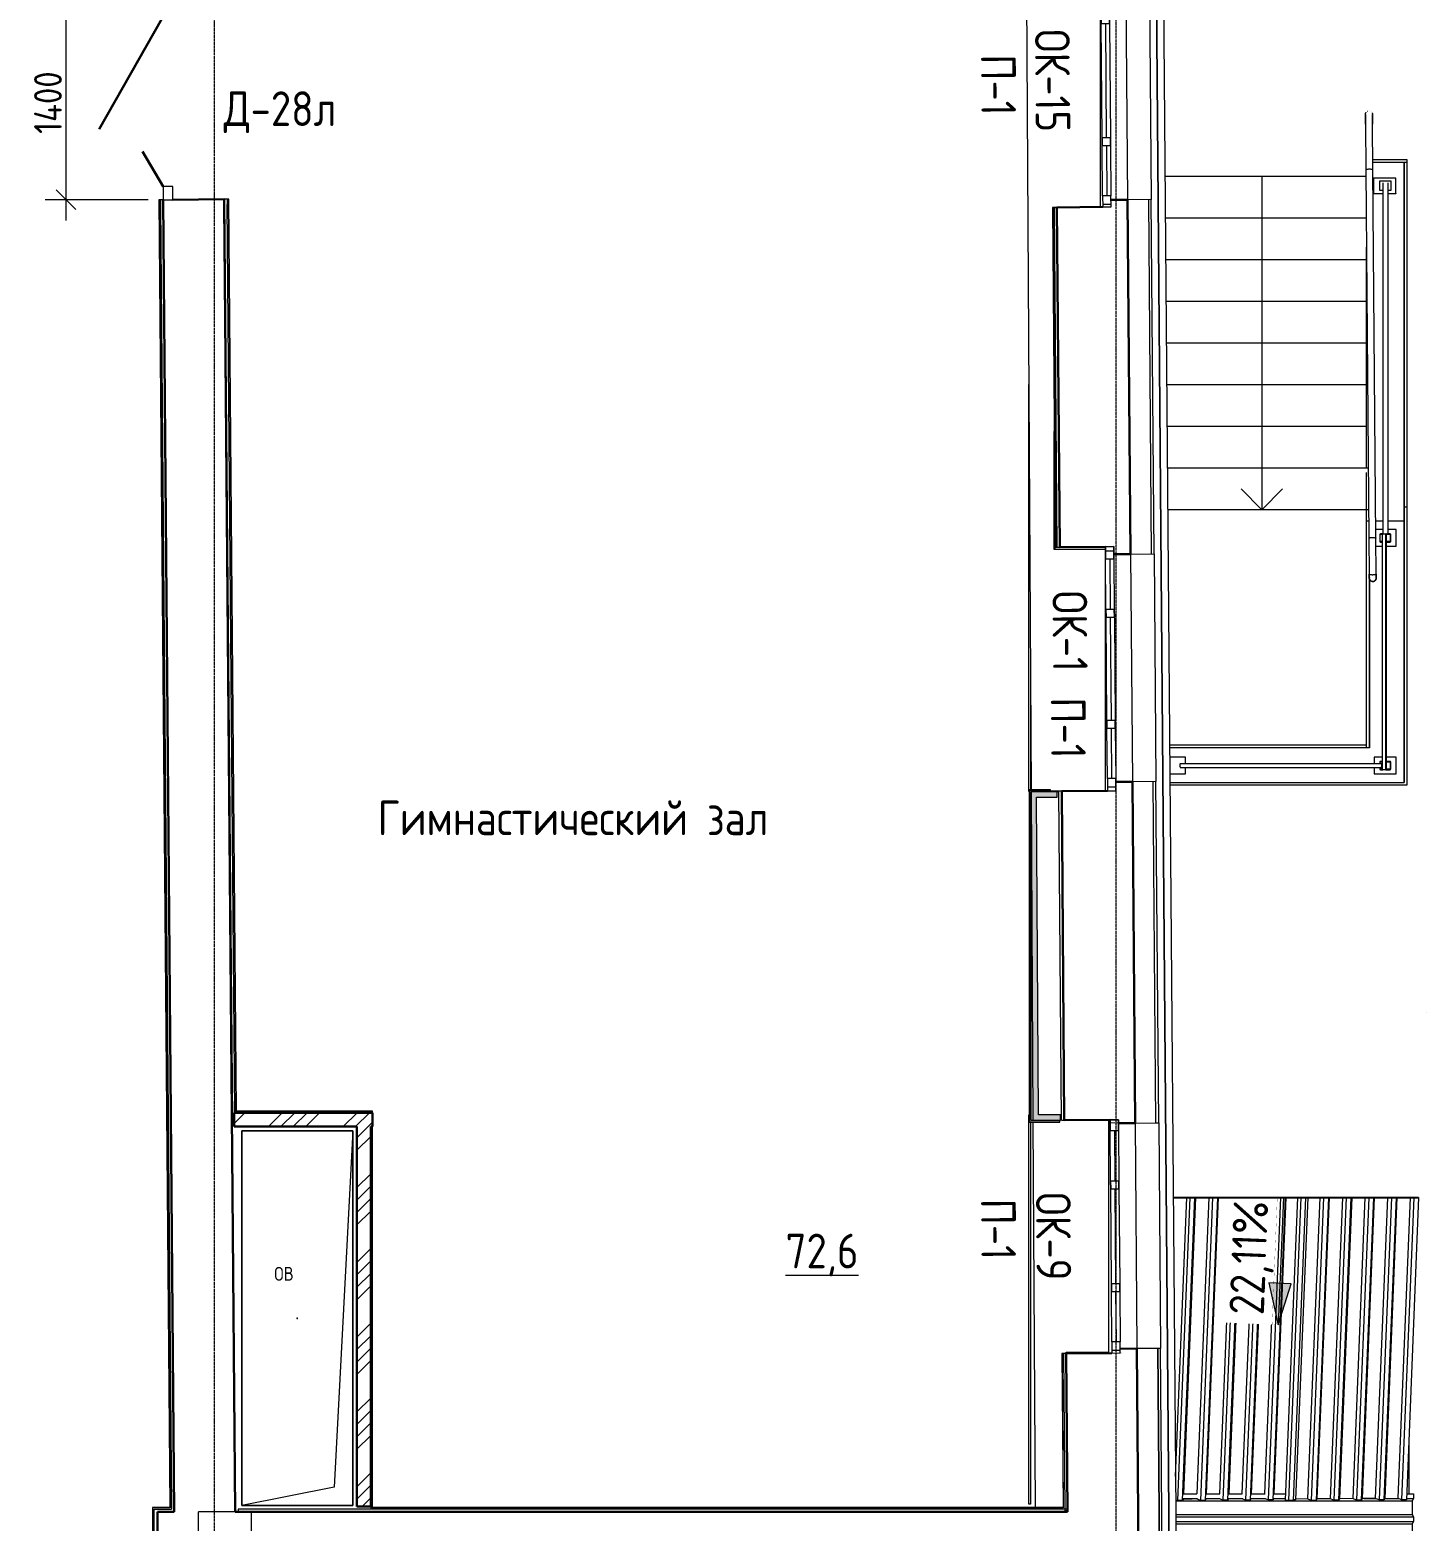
# Model space of a CAD drawing. Header units: millimetres. Extents: x -25149 to 64359, y -29707 to 46678.
# Drawn here: x 47518 to 57585, y 20531 to 31279 of the extents above; entities that cross this region are included whole.
import ezdxf

# ---------------------------------------------------------------- set-up
doc = ezdxf.new("R2010")
doc.units = ezdxf.units.MM
doc.linetypes.add('ADSK_Линия сетки', pattern=[25, 20, -2.5, 0, -2.5])
for name, color, linetype, lineweight in [('_ Окна', 7, 'Continuous', 9), ('Аннотация', 7, 'Continuous', 9), ('Двери', 7, 'Continuous', 9), ('Лестницы', 7, 'Continuous', 9), ('Марки дверей', 7, 'Continuous', 20), ('Марки окон', 7, 'Continuous', 20), ('Марки помещений', 7, 'Continuous', 20), ('Обобщенные модели', 7, 'Continuous', 18), ('Ограждение', 7, 'Continuous', 9), ('Окна', 7, 'Continuous', 9), ('Оси', 7, 'Continuous', 9), ('Перекрытие', 7, 'Continuous', 18), ('Размеры', 7, 'Continuous', 5), ('Стены внутренние', 7, 'Continuous', 18), ('Стены наружные', 7, 'Continuous', 18), ('Стены несущие', 7, 'Continuous', 30), ('Стены отделка', 7, 'Continuous', 30), ('Стены штриховка', 7, 'Continuous', 9), ('Стрелки вверх', 7, 'Continuous', 18)]:
    doc.layers.add(name, color=color, linetype=linetype, lineweight=lineweight)
doc.layers.add('PDF _Линии', color=7, linetype='Continuous')
doc.styles.add('GOST Common_1', font='GOST_Common.ttf', dxfattribs={"width": 0.9, "height": 250})
doc.styles.add('GOST Common_2', font='GOST_Common.ttf', dxfattribs={"width": 0.9, "height": 250})
doc.styles.add('GOST Common_5', font='GOST_Common.ttf', dxfattribs={"width": 0.9, "height": 100})
doc.styles.add('GOST Common_6', font='GOST_Common.ttf', dxfattribs={"width": 0.9, "height": 200})
doc.dimstyles.new('ADSK_Основной_2_мм', dxfattribs={"dimscale": 304.8, "dimtxt": 201.142999, "dimasz": 0.463911, "dimexe": 0.492126, "dimexo": 0.492126, "dimgap": 0.098425, "dimtad": 1, "dimrnd": 0.01, "dimdsep": 46, "dimtxsty": 'GOST Common_6', "dimblk1": 'OBLIQUE', "dimblk2": 'OBLIQUE', "dimsah": 1, "dimcen": 0.09, "dimdle": 0.492126, "dimazin": 2, "dimtfac": 1, "dimtdec": 4, "dimtix": 1, "dimtmove": 0, "dimatfit": 3, "dimfxl": 1, "dimtvp": 1, "dimtolj": 1, "dimtzin": 0, "dimlwd": 20, "dimlwe": 20, "dimarcsym": 2})

# ---------------------------------------------------------------- blocks, each defined once
blk = doc.blocks.new('Дверь-Alumark_двупольная с глухим окном_S70 - 1400х2200 алюм ост Д30л_-6280731-План 2-го этажа')
at = {"layer": 'Двери', "lineweight": 30}
for p, q in [((730, 220), (-62, 677)), ((-480, 220), (-225, 367))]:
    blk.add_line(p, q, dxfattribs=at)
at = {"layer": 'Двери'}
for p, q in [((-575, 220), (-575, 150)), ((-480, 220), (-575, 220)), ((-480, 150), (-480, 220)), ((730, 220), (730, 150)), ((825, 220), (730, 220)), ((825, 150), (825, 220)), ((-575, 150), (-480, 150)), ((730, 150), (825, 150))]:
    blk.add_line(p, q, dxfattribs=at)
blk = doc.blocks.new('Roof Cladding - 333x50mm-4469558-План 2-го этажа')
at = {"layer": 'Обобщенные модели'}
for p, q in [((55778, 20677), (57484, 20677)), ((55833, 20694), (55935, 20694)), ((55836, 20729), (55932, 20729)), ((55996, 20694), (56099, 20694)), ((55998, 20729), (56096, 20729)), ((56158, 20694), (56262, 20694)), ((56161, 20729), (56259, 20729)), ((56321, 20694), (56426, 20694)), ((56323, 20729), (56423, 20729)), ((56484, 20694), (56570, 20694)), ((56486, 20729), (56572, 20729)), ((57135, 20694), (57220, 20694)), ((57285, 20694), (57386, 20694)), ((57442, 20694), (57494, 20694)), ((57444, 20729), (57494, 20729)), ((57494, 20694), (57484, 20677)), ((57484, 20677), (57484, 20580)), ((57494, 20729), (57494, 20694)), ((55779, 20580), (57484, 20580)), ((55779, 20563), (57494, 20563)), ((55779, 20528), (57494, 20528)), ((57484, 20580), (57494, 20563)), ((57494, 20528), (57484, 20511)), ((57494, 20563), (57494, 20528)), ((55780, 20511), (57484, 20511)), ((57484, 20511), (57484, 20413)), ((55780, 20413), (57484, 20413)), ((55781, 20396), (57494, 20396)), ((55781, 20361), (57494, 20361)), ((55781, 20344), (57484, 20344)), ((57484, 20413), (57494, 20396)), ((57494, 20361), (57484, 20344)), ((57484, 20344), (57484, 20246)), ((57494, 20396), (57494, 20361)), ((55782, 20246), (57484, 20246)), ((57494, 20229), (55782, 20229)), ((57484, 20246), (57493, 20231)), ((57494, 20229), (57494, 20194)), ((57494, 20194), (55782, 20194)), ((57490, 20174), (55782, 20174)), ((57494, 20194), (57490, 20174))]:
    blk.add_line(p, q, dxfattribs=at)
blk = doc.blocks.new('Ограждение крыльца 1 - Ограждение крыльца 1-1744339-План 2-го этажа')
at = {"layer": 'Ограждение'}
for p, q in [((57152, 30684), (57153, 30685)), ((57162, 30692), (57163, 30692)), ((57175, 30694), (57176, 30694)), ((57187, 30689), (57188, 30689)), ((57148, 30598), (57150, 30268)), ((57200, 30269), (57198, 30599)), ((57150, 30268), (57172, 27615)), ((57222, 27615), (57200, 30269)), ((57365, 30209), (57205, 30209)), ((57205, 30209), (57205, 30099)), ((57365, 30099), (57365, 30209)), ((57205, 30099), (57275, 30099)), ((57205, 30096), (57205, 30099)), ((57275, 30096), (57205, 30096)), ((57332, 30189), (57247, 30189)), ((57247, 30189), (57247, 30124)), ((57247, 30124), (57275, 30124)), ((57275, 27647), (57275, 30177)), ((57307, 30177), (57307, 27647)), ((57307, 30124), (57332, 30124)), ((57307, 30099), (57365, 30099)), ((57365, 30096), (57307, 30096)), ((57332, 30124), (57332, 30189)), ((57365, 30099), (57365, 30096)), ((57275, 27677), (57221, 27677)), ((57250, 27641), (57250, 27592)), ((57254, 27592), (57254, 27641)), ((57267, 27647), (57255, 27647)), ((57255, 27643), (57267, 27643)), ((57267, 27647), (57267, 25947)), ((57272, 27647), (57267, 27647)), ((57272, 27647), (57293, 27647)), ((57297, 27647), (57293, 27647)), ((57293, 25947), (57293, 27647)), ((57297, 27647), (57307, 27647)), ((57297, 27647), (57297, 25947)), ((57297, 27643), (57324, 27643)), ((57369, 27677), (57307, 27677)), ((57324, 27647), (57307, 27647)), ((57326, 27641), (57326, 27592)), ((57330, 27592), (57330, 27641)), ((57369, 27557), (57369, 27677)), ((57172, 27615), (57174, 27355)), ((57172, 27615), (57174, 27355)), ((57224, 27355), (57222, 27615)), ((57224, 27355), (57222, 27615)), ((57222, 27557), (57267, 27557)), ((57267, 27591), (57255, 27591)), ((57255, 27587), (57267, 27587)), ((57324, 27591), (57297, 27591)), ((57297, 27587), (57324, 27587)), ((57297, 27557), (57369, 27557)), ((57174, 27328), (57174, 27328)), ((57224, 27328), (57224, 27328)), ((55849, 26037), (55735, 26037)), ((55849, 25992), (55849, 26037)), ((57267, 26037), (57210, 26037)), ((57210, 26037), (57210, 25992)), ((57369, 26037), (57297, 26037)), ((57369, 25917), (57369, 26037)), ((55736, 25917), (55849, 25917)), ((55810, 25992), (55810, 25988)), ((55810, 25992), (55810, 25988)), ((55810, 25992), (57263, 25992)), ((55810, 25967), (55810, 25988)), ((55810, 25967), (55810, 25988)), ((57263, 25988), (55810, 25988)), ((55810, 25967), (55810, 25962)), ((55810, 25967), (55810, 25962)), ((55810, 25962), (57263, 25962)), ((55849, 25917), (55849, 25962)), ((57210, 25962), (57210, 25917)), ((57210, 25917), (57369, 25917)), ((57250, 26001), (57250, 25992)), ((57250, 25962), (57250, 25952)), ((57254, 25992), (57254, 26001)), ((57254, 25952), (57254, 25962)), ((57267, 26007), (57255, 26007)), ((57255, 26003), (57267, 26003)), ((57267, 25951), (57255, 25951)), ((57255, 25947), (57267, 25947)), ((57263, 25988), (57263, 25992)), ((57263, 25988), (57263, 25967)), ((57263, 25962), (57263, 25967)), ((57267, 25947), (57272, 25947)), ((57293, 25947), (57272, 25947)), ((57293, 25947), (57297, 25947)), ((57324, 26007), (57297, 26007)), ((57297, 26003), (57324, 26003)), ((57324, 25951), (57297, 25951)), ((57297, 25947), (57324, 25947)), ((57326, 26001), (57326, 25952)), ((57330, 25952), (57330, 26001))]:
    blk.add_line(p, q, dxfattribs=at)
at = {"layer": 'Ограждение', "flags": 128}
for points in [[(57147, 30669), (57147, 30670), (57147, 30671), (57147, 30672), (57148, 30673), (57148, 30674), (57148, 30675), (57148, 30676), (57148, 30677), (57149, 30678), (57149, 30679), (57150, 30680)], [(57147, 30640), (57147, 30642), (57147, 30644), (57147, 30646), (57147, 30648), (57147, 30650), (57147, 30652), (57147, 30653), (57147, 30655), (57147, 30656), (57147, 30658), (57147, 30659), (57147, 30661), (57147, 30662), (57147, 30663), (57147, 30664), (57147, 30665), (57147, 30666), (57147, 30667), (57147, 30667), (57147, 30668), (57147, 30668), (57147, 30669), (57147, 30669), (57147, 30669), (57147, 30669)], [(57147, 30669), (57147, 30669), (57147, 30669), (57147, 30668), (57147, 30668), (57147, 30668), (57147, 30667), (57147, 30666), (57147, 30665), (57147, 30664), (57147, 30663), (57147, 30662), (57147, 30661), (57147, 30660), (57147, 30658), (57147, 30657), (57147, 30655), (57147, 30653), (57147, 30651), (57147, 30650), (57147, 30648), (57147, 30645), (57147, 30643), (57147, 30641), (57147, 30639), (57147, 30636), (57148, 30634), (57148, 30632), (57148, 30629), (57148, 30626), (57148, 30624), (57148, 30621), (57148, 30619), (57148, 30616), (57148, 30613), (57148, 30610), (57148, 30607), (57148, 30605), (57148, 30602), (57148, 30599), (57148, 30598)], [(57148, 30598), (57148, 30601), (57148, 30603), (57148, 30606), (57148, 30609), (57148, 30611), (57148, 30614), (57148, 30616), (57148, 30619), (57148, 30621), (57148, 30624), (57148, 30626), (57148, 30628), (57148, 30631), (57148, 30633), (57148, 30635), (57147, 30638), (57147, 30640)], [(57195, 30680), (57195, 30679), (57195, 30678), (57196, 30677), (57196, 30677), (57196, 30676), (57197, 30675), (57197, 30674), (57197, 30673), (57197, 30672), (57197, 30671), (57197, 30670), (57197, 30669)], [(57197, 30669), (57197, 30669), (57197, 30669), (57197, 30669), (57197, 30669), (57197, 30668), (57197, 30668), (57197, 30667), (57197, 30666), (57197, 30665), (57197, 30664), (57197, 30663), (57197, 30662), (57197, 30661), (57197, 30660), (57197, 30658), (57197, 30657), (57197, 30655), (57197, 30654), (57197, 30652), (57197, 30650), (57197, 30648), (57197, 30646), (57197, 30644), (57197, 30642), (57197, 30640), (57198, 30638), (57198, 30636), (57198, 30633), (57198, 30631), (57198, 30629), (57198, 30626), (57198, 30624), (57198, 30621), (57198, 30619), (57198, 30616), (57198, 30614), (57198, 30611), (57198, 30609), (57198, 30606), (57198, 30604), (57198, 30601), (57198, 30599)], [(57198, 30599), (57198, 30601), (57198, 30604), (57198, 30607), (57198, 30610), (57198, 30613), (57198, 30615), (57198, 30618), (57198, 30621), (57198, 30624), (57198, 30626), (57198, 30629), (57198, 30631), (57198, 30634), (57198, 30636), (57198, 30639), (57197, 30641), (57197, 30643), (57197, 30645), (57197, 30647), (57197, 30649), (57197, 30651), (57197, 30653), (57197, 30655), (57197, 30657), (57197, 30658), (57197, 30660), (57197, 30661), (57197, 30662), (57197, 30663), (57197, 30665), (57197, 30666), (57197, 30666), (57197, 30667), (57197, 30668), (57197, 30668), (57197, 30669), (57197, 30669), (57197, 30669), (57197, 30669), (57197, 30669)], [(57174, 27328), (57174, 27328), (57174, 27328), (57174, 27328), (57174, 27328), (57174, 27328), (57174, 27329), (57174, 27329), (57174, 27329), (57174, 27330), (57174, 27330), (57174, 27331), (57174, 27332), (57174, 27332), (57174, 27333), (57174, 27334), (57174, 27335), (57174, 27335), (57174, 27336), (57174, 27337), (57174, 27338), (57174, 27339), (57174, 27340), (57174, 27341), (57174, 27342), (57174, 27344), (57174, 27345), (57174, 27346), (57174, 27347), (57174, 27348), (57174, 27350), (57174, 27351), (57174, 27352), (57174, 27354), (57174, 27355)], [(57174, 27355), (57174, 27353), (57174, 27352), (57174, 27351), (57174, 27349), (57174, 27348), (57174, 27347), (57174, 27346), (57174, 27344), (57174, 27343), (57174, 27342), (57174, 27341), (57174, 27340), (57174, 27339), (57174, 27338), (57174, 27337), (57174, 27336), (57174, 27335), (57174, 27334), (57174, 27334), (57174, 27333), (57174, 27332), (57174, 27331), (57174, 27331), (57174, 27330), (57174, 27330), (57174, 27329), (57174, 27329), (57174, 27329), (57174, 27328), (57174, 27328), (57174, 27328), (57174, 27328), (57174, 27328), (57174, 27328)], [(57189, 27305), (57188, 27306), (57187, 27306), (57186, 27307), (57185, 27307), (57185, 27308), (57184, 27308), (57183, 27309), (57182, 27310), (57181, 27310), (57181, 27311), (57180, 27312), (57180, 27313), (57179, 27313), (57178, 27314), (57178, 27315), (57177, 27316), (57177, 27317), (57176, 27318), (57176, 27319), (57176, 27320), (57175, 27321), (57175, 27322), (57175, 27323), (57175, 27323), (57175, 27324), (57174, 27325), (57174, 27326), (57174, 27327), (57174, 27328)], [(57199, 27303), (57198, 27303), (57197, 27303), (57196, 27303), (57195, 27303), (57195, 27303), (57194, 27304), (57193, 27304), (57192, 27304), (57191, 27304), (57190, 27305), (57189, 27305), (57188, 27306), (57187, 27306), (57186, 27307), (57185, 27307), (57185, 27308), (57184, 27308), (57183, 27309), (57182, 27310), (57181, 27310), (57181, 27311), (57180, 27312), (57180, 27313), (57179, 27313), (57178, 27314), (57178, 27315), (57177, 27316), (57177, 27317), (57176, 27318), (57176, 27319), (57176, 27320), (57175, 27321), (57175, 27322), (57175, 27323), (57175, 27323), (57175, 27324), (57174, 27325), (57174, 27326), (57174, 27327), (57174, 27328)], [(57174, 27328), (57174, 27328), (57174, 27328)], [(57199, 27303), (57198, 27303), (57197, 27303), (57196, 27303), (57195, 27303), (57195, 27303), (57194, 27304), (57193, 27304), (57192, 27304)], [(57224, 27328), (57224, 27327), (57224, 27326), (57224, 27325), (57224, 27324), (57224, 27323), (57224, 27322), (57223, 27321), (57223, 27320), (57223, 27319), (57222, 27318), (57222, 27317), (57222, 27317), (57221, 27316), (57221, 27315), (57220, 27314), (57219, 27313), (57219, 27312), (57218, 27312), (57218, 27311), (57217, 27310), (57216, 27309), (57215, 27309), (57215, 27308), (57214, 27308), (57213, 27307), (57212, 27306), (57211, 27306), (57210, 27306), (57209, 27305), (57209, 27305), (57208, 27304), (57207, 27304), (57206, 27304), (57205, 27304), (57204, 27303), (57203, 27303), (57202, 27303), (57201, 27303), (57200, 27303), (57199, 27303)], [(57208, 27304), (57207, 27304), (57206, 27304), (57205, 27304), (57204, 27303), (57203, 27303), (57202, 27303), (57201, 27303), (57200, 27303), (57199, 27303)], [(57215, 27308), (57214, 27308), (57213, 27307), (57212, 27306), (57211, 27306), (57210, 27306), (57209, 27305)], [(57218, 27311), (57217, 27310), (57216, 27309), (57215, 27309)], [(57221, 27316), (57221, 27315), (57220, 27314), (57219, 27313), (57219, 27312), (57218, 27312)], [(57224, 27328), (57224, 27327), (57224, 27326), (57224, 27325), (57224, 27324), (57224, 27323), (57224, 27322), (57223, 27321), (57223, 27320), (57223, 27319), (57222, 27318), (57222, 27317), (57222, 27317)], [(57224, 27355), (57224, 27354), (57224, 27352), (57224, 27351), (57224, 27350), (57224, 27349), (57224, 27347), (57224, 27346), (57224, 27345), (57224, 27344), (57224, 27343), (57224, 27341), (57224, 27340), (57224, 27339), (57224, 27338), (57224, 27337), (57224, 27336), (57224, 27336), (57224, 27335), (57224, 27334), (57224, 27333), (57224, 27333), (57224, 27332), (57224, 27331), (57224, 27331), (57224, 27330), (57224, 27330), (57224, 27329), (57224, 27329), (57224, 27329), (57224, 27329), (57224, 27328), (57224, 27328), (57224, 27328), (57224, 27328)], [(57224, 27328), (57224, 27328), (57224, 27328), (57224, 27328), (57224, 27329), (57224, 27329), (57224, 27329), (57224, 27329), (57224, 27330), (57224, 27330), (57224, 27331), (57224, 27331), (57224, 27332), (57224, 27333), (57224, 27333), (57224, 27334), (57224, 27335), (57224, 27336), (57224, 27337), (57224, 27338), (57224, 27339), (57224, 27340), (57224, 27341), (57224, 27342), (57224, 27343), (57224, 27344), (57224, 27345), (57224, 27346), (57224, 27348), (57224, 27349), (57224, 27350), (57224, 27351), (57224, 27353), (57224, 27354), (57224, 27355)], [(57224, 27328), (57224, 27328), (57224, 27328)]]:
    blk.add_lwpolyline(points, dxfattribs=at)
at = {"layer": 'Ограждение'}
for centre, radius, start, end in [((57255, 27641), 5.66, 90, 180), ((57255, 27641), 1.66, 90, 180), ((57255, 27641), 1.66, 105, 165), ((57324, 27641), 5.66, 0, 90), ((57324, 27641), 1.66, 0, 90), ((57324, 27641), 1.66, 15, 75), ((57255, 27592), 5.66, 180, 270), ((57255, 27592), 1.66, 180, 270), ((57255, 27592), 1.66, 195, 255), ((57324, 27592), 5.66, 270, 0), ((57324, 27592), 1.66, 270, 0), ((57324, 27592), 1.66, 285, 345), ((57255, 26001), 5.66, 90, 180), ((57255, 25952), 5.66, 180, 270), ((57255, 26001), 1.66, 90, 180), ((57255, 26001), 1.66, 105, 165), ((57255, 25952), 1.66, 180, 270), ((57255, 25952), 1.66, 195, 255), ((57324, 26001), 5.66, 0, 90), ((57324, 26001), 1.66, 0, 90), ((57324, 26001), 1.66, 15, 75), ((57324, 25952), 5.66, 270, 0), ((57324, 25952), 1.66, 270, 0), ((57324, 25952), 1.66, 285, 345)]:
    blk.add_arc(centre, radius, start, end, dxfattribs=at)
for start_param, end_param in [(3.070269, 4.312424), (2.898277, 2.958535), (4.35849, 4.712389), (4.712389, 5.066328), (5.139429, 5.343798), (5.399578, 6.354534), (0.167051, 0.24277)]:
    blk.add_ellipse((57199, 27328), major_axis=(25, 0.2), ratio=0.998881, start_param=start_param, end_param=end_param, dxfattribs=at)
for points, knots in [([(57175, 30274), (57171, 30274), (57165, 30273), (57158, 30272), (57154, 30271), (57151, 30270), (57150, 30269), (57150, 30268)], [-1, -1, -1, -1, -0.8333333, -0.75, -0.6666667, -0.5833333, -0.5, -0.5, -0.5, -0.5]), ([(57200, 30269), (57200, 30269), (57200, 30270), (57197, 30272), (57189, 30273), (57180, 30274), (57175, 30274)], [-0.5, -0.5, -0.5, -0.5, -0.4166667, -0.3333333, -0.1666667, 0, 0, 0, 0]), ([(57197, 27620), (57201, 27620), (57210, 27620), (57218, 27618), (57221, 27617), (57222, 27616), (57222, 27615)], [0, 0, 0, 0, 0.1666667, 0.3333333, 0.4166667, 0.5, 0.5, 0.5, 0.5]), ([(57175, 27334), (57175, 27333), (57174, 27330), (57174, 27323), (57177, 27317), (57179, 27313), (57180, 27312)], [-0.5741032, -0.5741032, -0.5741032, -0.5741032, -0.5555556, -0.4444444, -0.3333333, -0.2866771, -0.2866771, -0.2866771, -0.2866771]), ([(57182, 27310), (57182, 27310), (57185, 27307), (57189, 27305), (57192, 27304), (57193, 27304)], [-0.2517434, -0.2517434, -0.2517434, -0.2517434, -0.2222222, -0.1111111, -0.0839894, -0.0839894, -0.0839894, -0.0839894]), ([(57219, 27313), (57220, 27314), (57222, 27317), (57224, 27324), (57224, 27330), (57224, 27333), (57224, 27334)], [-0.7135267, -0.7135267, -0.7135267, -0.7135267, -0.6666667, -0.5555556, -0.4444444, -0.4258945, -0.4258945, -0.4258945, -0.4258945])]:
    blk.add_open_spline(points, degree=3, knots=knots, dxfattribs=at)
for points in [[(57172, 27615), (57172, 27615), (57173, 27616), (57175, 27617), (57179, 27619), (57184, 27619), (57190, 27620), (57195, 27620), (57197, 27620)], [(57174, 27354), (57174, 27355), (57174, 27355), (57174, 27355)], [(57174, 27355), (57174, 27355), (57174, 27354), (57177, 27353), (57183, 27353), (57190, 27353), (57196, 27352), (57199, 27352)], [(57195, 27303), (57196, 27303), (57198, 27303), (57199, 27303)], [(57199, 27352), (57202, 27353), (57208, 27353), (57216, 27353), (57221, 27354), (57224, 27355), (57224, 27355), (57224, 27356)], [(57199, 27303), (57201, 27303), (57203, 27303), (57204, 27303)], [(57206, 27304), (57207, 27304), (57207, 27304), (57208, 27305)], [(57216, 27309), (57216, 27310), (57217, 27310), (57217, 27311)], [(57224, 27356), (57224, 27355), (57224, 27355), (57224, 27355)]]:
    blk.add_open_spline(points, degree=3, dxfattribs=at)
blk = doc.blocks.new('окно трехпол с фрамугой - 1740 и 1760 -2300_h___нов_ ок1-2165949-План 2-го этажа')
at = {"layer": '_ Окна', "lineweight": 18}
for p, q in [((-880, 75), (-880, 135)), ((-880, 135), (-790, 135)), ((-790, 135), (-790, 75)), ((-430, 75), (-430, 135)), ((-430, 135), (-370, 135)), ((-370, 135), (-370, 75)), ((370, 75), (370, 135)), ((370, 135), (430, 135)), ((430, 135), (430, 75)), ((790, 135), (790, 75)), ((880, 135), (790, 135)), ((880, 75), (880, 135)), ((-790, 75), (-880, 75)), ((-370, 75), (-430, 75)), ((430, 75), (370, 75)), ((790, 75), (880, 75))]:
    blk.add_line(p, q, dxfattribs=at)
at = {"layer": '_ Окна'}
for p, q in [((-850, 75), (-850, 135)), ((850, 75), (850, 135)), ((-790, 105), (-430, 105)), ((-370, 105), (370, 105)), ((430, 105), (790, 105))]:
    blk.add_line(p, q, dxfattribs=at)
at = {"layer": 'Окна'}
for p, q in [((-880, 135), (-880, 75)), ((-790, 135), (-880, 135)), ((-790, 135), (-430, 135)), ((-370, 135), (-430, 135)), ((-370, 135), (370, 135)), ((430, 135), (370, 135)), ((430, 135), (790, 135)), ((880, 135), (790, 135)), ((880, 75), (880, 135)), ((-880, 75), (-790, 75)), ((-430, 75), (-790, 75)), ((-430, 75), (-370, 75)), ((370, 75), (-370, 75)), ((370, 75), (430, 75)), ((790, 75), (430, 75)), ((790, 75), (880, 75))]:
    blk.add_line(p, q, dxfattribs=at)
blk = doc.blocks.new('окно трехпол с фрамугой - 1640-2240_h___нов_-2116676-План 2-го этажа')
at = {"layer": '_ Окна', "lineweight": 18}
for p, q in [((-840, 75), (-840, 135)), ((-840, 135), (-760, 135)), ((-760, 135), (-760, 75)), ((-400, 75), (-400, 135)), ((-400, 135), (-340, 135)), ((-340, 135), (-340, 75)), ((340, 75), (340, 135)), ((340, 135), (400, 135)), ((400, 135), (400, 75)), ((760, 135), (760, 75)), ((840, 135), (760, 135)), ((840, 75), (840, 135)), ((-760, 75), (-840, 75)), ((-340, 75), (-400, 75)), ((400, 75), (340, 75)), ((760, 75), (840, 75))]:
    blk.add_line(p, q, dxfattribs=at)
at = {"layer": '_ Окна'}
for p, q in [((-820, 75), (-820, 135)), ((820, 75), (820, 135)), ((-760, 105), (-400, 105)), ((-340, 105), (340, 105)), ((400, 105), (760, 105))]:
    blk.add_line(p, q, dxfattribs=at)
at = {"layer": 'Окна'}
for p, q in [((-840, 135), (-840, 75)), ((-760, 135), (-840, 135)), ((-760, 135), (-400, 135)), ((-340, 135), (-400, 135)), ((-340, 135), (340, 135)), ((400, 135), (340, 135)), ((400, 135), (760, 135)), ((840, 135), (760, 135)), ((840, 75), (840, 135)), ((-840, 75), (-760, 75)), ((-400, 75), (-760, 75)), ((-400, 75), (-340, 75)), ((340, 75), (-340, 75)), ((340, 75), (400, 75)), ((760, 75), (400, 75)), ((760, 75), (840, 75))]:
    blk.add_line(p, q, dxfattribs=at)
blk = doc.blocks.new('окно трехпол с фрамугой - 1800 и 1820х2300_h___нов_ ок15-2116341-План 2-го этажа')
at = {"layer": '_ Окна', "lineweight": 18}
for p, q in [((-910, 75), (-910, 135)), ((-910, 135), (-830, 135)), ((-830, 135), (-830, 75)), ((-470, 75), (-470, 135)), ((-470, 135), (-410, 135)), ((-410, 135), (-410, 75)), ((410, 75), (410, 135)), ((410, 135), (470, 135)), ((470, 135), (470, 75)), ((830, 135), (830, 75)), ((910, 135), (830, 135)), ((910, 75), (910, 135)), ((-830, 75), (-910, 75)), ((-410, 75), (-470, 75)), ((470, 75), (410, 75)), ((830, 75), (910, 75))]:
    blk.add_line(p, q, dxfattribs=at)
at = {"layer": '_ Окна'}
for p, q in [((-890, 75), (-890, 135)), ((890, 75), (890, 135)), ((-830, 105), (-470, 105)), ((-410, 105), (410, 105)), ((470, 105), (830, 105))]:
    blk.add_line(p, q, dxfattribs=at)
at = {"layer": 'Окна'}
for p, q in [((-910, 135), (-910, 75)), ((-830, 135), (-910, 135)), ((-830, 135), (-470, 135)), ((-410, 135), (-470, 135)), ((-410, 135), (410, 135)), ((470, 135), (410, 135)), ((470, 135), (830, 135)), ((910, 135), (830, 135)), ((910, 75), (910, 135)), ((-910, 75), (-830, 75)), ((-470, 75), (-830, 75)), ((-470, 75), (-410, 75)), ((410, 75), (-410, 75)), ((410, 75), (470, 75)), ((830, 75), (470, 75)), ((830, 75), (910, 75))]:
    blk.add_line(p, q, dxfattribs=at)
blk = doc.blocks.new('GM_Отверстие прямоугольное _в плите_ - Отверстие-6220774-План 2-го этажа')
at = {"layer": 'Обобщенные модели'}
for p, q in [((-400, -1350), (-400, 1350)), ((-400, 1350), (400, 1350)), ((400, 1350), (-400, 1350)), ((-400, 1350), (-400, -1350)), ((-267, 1217), (400, 1350)), ((400, 1350), (400, -1350)), ((400, -1350), (400, 1350)), ((-400, -1350), (-267, 1217)), ((400, -1350), (-400, -1350)), ((-400, -1350), (400, -1350))]:
    blk.add_line(p, q, dxfattribs=at)
for start, end in [(360, 180), (180, 360), (60, 165), (300, 360), (195, 270)]:
    blk.add_arc((0, 0), 2.5, start, end, dxfattribs=at)
blk = doc.blocks.new('_Oblique')
at = {"color": 0, "linetype": 'ByBlock', "lineweight": -2}
blk.add_line((-0.5, -0.5), (0.5, 0.5), dxfattribs=at)
blk = doc.blocks.new('*D335')
at = {"layer": 'Defpoints', "color": 0, "transparency": 16777216}
for p in [(47779, 31454), (48468, 31454), (48522, 30054)]:
    blk.add_point(p, dxfattribs=at)
at = {"layer": 'Размеры', "color": 0, "transparency": 16777216}
for p, q in [((47779, 29904), (47779, 31604)), ((48318, 31454), (47629, 31454)), ((48372, 30054), (47629, 30054))]:
    blk.add_line(p, q, dxfattribs=at)
at = {"layer": 'Размеры', "color": 0, "transparency": 16777216, "xscale": 141.4, "yscale": 141.4, "zscale": 141.4}
for p, rotation in [((47779, 31454), 90), ((47779, 30054), 270)]:
    blk.add_blockref('_Oblique', p, dxfattribs=dict(at, rotation=rotation))
at = {"layer": 'Размеры', "color": 0, "transparency": 16777216, "insert": (47649, 30754), "char_height": 200, "width": 580.93, "attachment_point": 5, "rotation": 90, "style": 'GOST Common_6'}
blk.add_mtext('\\A1;1400', dxfattribs=at)

msp = doc.modelspace()

# ---------------------------------------------------------------- hatches: boundary and pattern name
at = {"lineweight": 9}
h = msp.add_hatch(dxfattribs=at)
h.set_pattern_fill('ANSI34', color=256, scale=20)
h.paths.add_polyline_path([(49985.871, 23375.09), (49987.871, 23375.09), (49987.871, 23475.09), (48991.256, 23475.09), (48991.256, 23375.09), (49975.871, 23375.09)])
h = msp.add_hatch(dxfattribs=at)
h.set_pattern_fill('ANSI34', color=256, scale=20)
h.paths.add_polyline_path([(49975.871, 20638.15), (49975.871, 23375.09), (49875.871, 23375.09), (49875.871, 20638.15)])
at = {"layer": 'Стены внутренние'}
for points in [[(54749.758, 23419.87), (54789.759, 23419.87), (54776.091, 25789.547), (54736.09, 25789.547), (54749.74, 23423.035)], [(54925.206, 25749.547), (54925.206, 25789.547), (54776.091, 25789.547), (54776.321, 25749.547)], [(54947.693, 23419.87), (54947.693, 23459.87), (54789.528, 23459.87), (54789.759, 23419.87)]]:
    msp.add_hatch(color=256, dxfattribs=at).paths.add_polyline_path(points)

# ---------------------------------------------------------------- linework, layer by layer
at = {"layer": 'Лестницы'}
for p, q in [((57150.883, 30220.699), (55701.07, 30220.699)), ((57150.883, 30220.699), (55701.07, 30220.699)), ((57153.309, 29920.699), (55703.496, 29920.699)), ((57153.309, 29920.699), (55703.496, 29920.699)), ((57155, 29620.699), (55705.923, 29620.699)), ((57155, 29620.699), (55705.923, 29620.699)), ((57155, 29320.699), (55708.349, 29320.699)), ((57155, 29320.699), (55708.349, 29320.699)), ((57155, 29020.699), (55710.775, 29020.699)), ((57155, 29020.699), (55710.775, 29020.699)), ((57155, 28720.699), (55713.202, 28720.699)), ((57155, 28720.699), (55713.202, 28720.699)), ((57155, 28420.699), (55715.628, 28420.699)), ((57155, 28420.699), (55715.628, 28420.699)), ((57168.029, 28120.699), (55718.054, 28120.699)), ((57168.029, 28120.699), (55718.054, 28120.699)), ((57170.359, 27820.699), (55720.481, 27820.699))]:
    msp.add_line(p, q, dxfattribs=at)
at = {"layer": 'Обобщенные модели'}
for p, q in [((57584.667, 24198.459), (57584.35, 24198.788)), ((55776.833, 20853.102), (55858.655, 22865)), ((55793.703, 20679.379), (55882.59, 22865)), ((55827.882, 20679.656), (55916.758, 22865)), ((55922.656, 22865), (55835.806, 20729.477)), ((56018.033, 22865), (55931.183, 20729.477)), ((56045.326, 22865), (55956.492, 20680.696)), ((56079.494, 22865), (55990.671, 20680.972)), ((56085.392, 22865), (55998.542, 20729.477)), ((56180.768, 22865), (56093.919, 20729.477)), ((56208.062, 22865), (56119.282, 20682.012)), ((56242.229, 22865), (56153.461, 20682.289)), ((56248.128, 22865), (56161.278, 20729.477)), ((56343.504, 22865), (56256.654, 20729.477)), ((56370.797, 22865), (56282.071, 20683.329)), ((56404.965, 22865), (56316.25, 20683.605)), ((56410.863, 22865), (56324.014, 20729.477)), ((56506.24, 22865), (56419.39, 20729.477)), ((56533.533, 22865), (56444.86, 20684.645)), ((56567.701, 22865), (56479.039, 20684.922)), ((56573.599, 22865), (56486.749, 20729.477)), ((56569.939, 20683.608), (56658.655, 22865)), ((56593.703, 20679.379), (56682.59, 22865)), ((56627.882, 20679.656), (56716.758, 22865)), ((56730.437, 22865), (56641.828, 20686.238)), ((56818.033, 22865), (56729.626, 20691.199)), ((56845.326, 22865), (56756.492, 20680.696)), ((56879.494, 22865), (56790.671, 20680.972)), ((56885.392, 22865), (56797.008, 20691.744)), ((56980.768, 22865), (56892.416, 20692.516)), ((57008.062, 22865), (56919.282, 20682.012)), ((57042.229, 22865), (56953.461, 20682.289)), ((57048.128, 22865), (56959.797, 20693.061)), ((57143.504, 22865), (57055.205, 20693.833)), ((57170.797, 22865), (57082.071, 20683.329)), ((57204.965, 22865), (57116.25, 20683.605)), ((57210.863, 22865), (57122.59, 20694.477)), ((57306.24, 22865), (57217.994, 20695.149)), ((57333.533, 22865), (57244.86, 20684.645)), ((57367.701, 22865), (57279.039, 20684.922)), ((57373.599, 22865), (57285.375, 20695.694)), ((57468.976, 22865), (57380.916, 20699.72)), ((57496.269, 22865), (57407.649, 20685.962)), ((57530.437, 22865), (57441.828, 20686.238)), ((55793.703, 20679.379), (55778.215, 20682.135)), ((55827.882, 20679.656), (55793.703, 20679.379)), ((55834.218, 20690.428), (55827.882, 20679.656)), ((55897.693, 20690.941), (55834.218, 20690.428)), ((55956.492, 20680.696), (55929.626, 20691.199)), ((55990.671, 20680.972), (55956.492, 20680.696)), ((55997.008, 20691.744), (55990.671, 20680.972)), ((56119.282, 20682.012), (56094.498, 20691.702)), ((56153.461, 20682.289), (56119.282, 20682.012)), ((56159.797, 20693.061), (56153.461, 20682.289)), ((56282.071, 20683.329), (56259.027, 20692.338)), ((56316.25, 20683.605), (56282.071, 20683.329)), ((56321.529, 20692.58), (56316.25, 20683.605)), ((56444.86, 20684.645), (56423.557, 20692.974)), ((56479.039, 20684.922), (56444.86, 20684.645)), ((56483.429, 20692.385), (56479.039, 20684.922)), ((56593.703, 20679.379), (56569.939, 20683.608)), ((56627.882, 20679.656), (56593.703, 20679.379)), ((56631.706, 20686.157), (56627.882, 20679.656)), ((56641.828, 20686.238), (56630.767, 20686.149)), ((56729.626, 20691.199), (56642.001, 20690.491)), ((56756.492, 20680.696), (56729.626, 20691.199)), ((56790.671, 20680.972), (56756.492, 20680.696)), ((56797.008, 20691.744), (56790.671, 20680.972)), ((56892.416, 20692.516), (56797.008, 20691.744)), ((56919.282, 20682.012), (56892.416, 20692.516)), ((56953.461, 20682.289), (56919.282, 20682.012)), ((56959.797, 20693.061), (56953.461, 20682.289)), ((57055.205, 20693.833), (56959.797, 20693.061)), ((57082.071, 20683.329), (57055.205, 20693.833)), ((57116.25, 20683.605), (57082.071, 20683.329)), ((57122.586, 20694.377), (57116.25, 20683.605)), ((57217.994, 20695.149), (57122.586, 20694.377)), ((57244.86, 20684.645), (57217.994, 20695.149)), ((57279.039, 20684.922), (57244.86, 20684.645)), ((57285.375, 20695.694), (57279.039, 20684.922)), ((57407.649, 20685.962), (57380.783, 20696.466)), ((57441.828, 20686.238), (57407.649, 20685.962))]:
    msp.add_line(p, q, dxfattribs=at)
at = {"layer": 'Оси', "color": 252, "linetype": 'ADSK_Линия сетки'}
for p, q in [((48849.565, 9634.429), (48849.565, 42991.845)), ((55349.565, -5029.374), (55349.565, 42991.845))]:
    msp.add_line(p, q, dxfattribs=at)
at = {"layer": 'Перекрытие'}
for p, q in [((55237.692, 30001.762), (55237.692, 31821.822)), ((54701.032, 31807.834), (54736.004, 25801.547)), ((54903.903, 29999.169), (54922.837, 29999.169)), ((54903.903, 27533.731), (54903.903, 28383.502)), ((55271.7, 27533.731), (54903.903, 27533.731)), ((55271.7, 25794.311), (55271.7, 27533.731)), ((54876.842, 25794.311), (55271.7, 25794.311)), ((54925.206, 25789.27), (54936.901, 25789.27)), ((54749.941, 23408.004), (54766.115, 20630.15)), ((54955.975, 23428.87), (54947.693, 23428.87)), ((55295.975, 21748.87), (55295.975, 23423.011)), ((54989.563, 21739.478), (54989.563, 21748.87)), ((54989.563, 21748.87), (55295.975, 21748.87)), ((57458.428, 21094.396), (57458.428, 20729.477)), ((54966.62, 20628.87), (54967.901, 20628.87))]:
    msp.add_line(p, q, dxfattribs=at)
at = {"layer": 'Стены внутренние'}
for p, q in [((55418.546, 31768.283), (55432.416, 30053.339)), ((57200.041, 30325), (57424.84, 30325)), ((57424.84, 30325), (57424.84, 25855)), ((54719, 25789.547), (54719, 28721.868)), ((57275, 27738.252), (57220.922, 27738.252)), ((57424.84, 27738.252), (57307, 27738.252)), ((55453.063, 27500.417), (55466.326, 25860.471)), ((57174.84, 27332.299), (57174.84, 27334.306)), ((57174.84, 26105), (57174.84, 27323.765)), ((54731, 26660.936), (54731, 25801.547)), ((54936.87, 25791.187), (54936.844, 25794.311)), ((54724.098, 25789.547), (54719, 25789.547)), ((54719, 20654.058), (54719, 23459.87)), ((54724.09, 23459.87), (54719, 23459.87)), ((54731, 23407.87), (54731, 20654.058)), ((55486.23, 23399.549), (55499.372, 21774.602)), ((54731, 20654.058), (54719, 20654.058))]:
    msp.add_line(p, q, dxfattribs=at)
at = {"layer": 'Стены наружные'}
for p, q in [((55734.422, 19914.54), (55629.108, 32935.97)), ((55629.109, 32935.97), (55825.759, 8621.324)), ((55679.14, 32932.267), (55784.42, 19914.944)), ((55588.54, 31769.658), (55602.41, 30054.714)), ((57199.879, 30345), (57445, 30345)), ((57425, 25855), (57425, 30325)), ((57425, 30325), (57445, 30325)), ((57445, 30345), (57445, 25835)), ((57155, 28120.699), (57155, 29711.606)), ((57155, 26105), (57155, 28089.445)), ((57445, 27838.252), (57425, 27838.252)), ((57170.999, 27738.252), (57155, 27738.252)), ((54910.776, 27533.731), (54910.636, 27551.032)), ((55623.058, 27501.792), (55636.321, 25861.846)), ((57175, 27322.623), (57175, 26105)), ((55734.195, 26125), (57155, 26125)), ((57175, 26105), (55734.357, 26105)), ((55736.379, 25855), (57425, 25855)), ((57445, 25835), (55736.54, 25835)), ((55656.224, 23400.924), (55669.366, 21775.977))]:
    msp.add_line(p, q, dxfattribs=at)
at = {"layer": 'Стены несущие'}
for p, q in [((48559.644, 20598.15), (48480.047, 30053.701)), ((48920.031, 30057.405), (48550.044, 30054.29)), ((48999.659, 20598.15), (48920.031, 30057.405)), ((48920.348, 30019.796), (48975.896, 23421.006)), ((55252.826, 30001.885), (54922.837, 29999.216)), ((54922.837, 29999.216), (54942.635, 27551.291)), ((55432.416, 30053.339), (55312.42, 30052.368)), ((55453.063, 27500.417), (55432.416, 30053.339)), ((54942.635, 27551.291), (55272.624, 27553.96)), ((55333.067, 27499.447), (55453.063, 27500.417)), ((55286.858, 25794.017), (54956.869, 25791.349)), ((55466.326, 25860.471), (55346.33, 25859.501)), ((55486.23, 23399.549), (55466.326, 25860.471)), ((54956.869, 25791.349), (54976.044, 23420.423)), ((48991.256, 23475.09), (48991.256, 23375.09)), ((48991.256, 23475.09), (49987.871, 23475.09)), ((49987.871, 23375.09), (49987.871, 23475.09)), ((48991.256, 23375.09), (49875.871, 23375.09)), ((49875.871, 23375.09), (49875.871, 20638.15)), ((49975.871, 23375.09), (49987.871, 23375.09)), ((49975.871, 20638.15), (49975.871, 23375.09)), ((54976.044, 23420.423), (55306.033, 23423.092)), ((55366.234, 23398.578), (55486.23, 23399.549)), ((55319.62, 21743.147), (54989.631, 21740.478)), ((54998.87, 20598.15), (54989.631, 21740.478)), ((55499.372, 21774.602), (55379.376, 21773.631)), ((55379.626, 21742.632), (55379.618, 21743.632)), ((55518.814, 19370.685), (55499.372, 21774.602)), ((49875.871, 20638.15), (49975.871, 20638.15)), ((48559.644, 20598.15), (48437.5, 20598.15)), ((48437.5, 20598.15), (48437.5, 20088.15)), ((54998.87, 20598.15), (48999.659, 20598.15))]:
    msp.add_line(p, q, dxfattribs=at)
at = {"layer": 'Стены отделка', "lineweight": 9}
for p, q in [((48480.047, 30053.701), (48448.048, 30053.431)), ((48448.048, 30053.431), (48527.373, 20630.15)), ((48460.364, 30015.923), (48539.475, 20618.15)), ((48952.03, 30057.674), (48920.031, 30057.405)), ((48920.031, 30057.405), (48920.348, 30019.796)), ((48940.03, 30057.573), (48940.347, 30019.964)), ((49007.341, 23487.09), (48952.03, 30057.674)), ((54922.837, 29999.216), (54890.838, 29998.957)), ((54890.838, 29998.957), (54910.636, 27551.032)), ((55602.41, 30054.714), (55432.416, 30053.339)), ((55623.058, 27501.792), (55602.41, 30054.714)), ((54910.636, 27551.032), (54942.635, 27551.291)), ((55453.063, 27500.417), (55623.058, 27501.792)), ((54724.09, 25799.547), (54724.09, 23409.87)), ((54876.784, 25801.547), (54726.09, 25801.547)), ((54876.871, 25790.702), (54876.784, 25801.547)), ((55636.321, 25861.846), (55466.326, 25860.471)), ((55656.224, 23400.924), (55636.321, 25861.846)), ((54736.09, 25789.547), (54749.758, 23419.87)), ((54736.09, 23419.87), (54736.09, 25789.547)), ((54736.09, 25789.547), (54936.883, 25789.547)), ((54789.528, 23459.87), (54776.321, 25749.547)), ((54776.321, 25749.547), (54925.206, 25749.547)), ((54956.869, 25791.349), (54876.871, 25790.702)), ((54925.206, 25749.547), (54925.206, 25789.547)), ((54956.045, 23420.262), (54936.87, 25791.187)), ((48995.896, 23421.174), (48995.442, 23475.09)), ((49985.871, 23487.09), (49007.341, 23487.09)), ((49987.871, 23475.09), (49987.871, 23485.09)), ((54947.693, 23459.87), (54789.528, 23459.87)), ((54947.693, 23419.87), (54947.693, 23459.87)), ((48975.896, 23421.006), (48995.896, 23421.174)), ((49987.871, 20630.15), (49987.871, 23375.09)), ((54726.09, 23407.87), (54944.145, 23407.87)), ((54947.693, 23419.87), (54736.09, 23419.87)), ((54944.145, 23407.87), (54944.048, 23419.87)), ((54956.045, 23420.262), (54976.044, 23420.423)), ((55486.23, 23399.549), (55636.225, 23400.762)), ((55636.225, 23400.762), (55656.224, 23400.924)), ((54989.631, 21740.478), (54957.632, 21740.219)), ((54957.632, 21740.219), (54966.61, 20630.15)), ((54969.632, 21740.316), (54969.64, 21739.317)), ((55649.367, 21775.815), (55499.372, 21774.602)), ((55669.366, 21775.977), (55649.367, 21775.815)), ((55683.609, 20014.968), (55669.366, 21775.977)), ((49975.871, 20638.15), (49975.871, 20618.15)), ((48527.373, 20630.15), (48402.064, 20630.15)), ((48414.064, 20618.15), (48539.475, 20618.15)), ((48437.5, 20598.15), (48559.644, 20598.15)), ((48559.644, 20618.15), (48559.475, 20618.15)), ((48559.644, 20598.15), (48559.644, 20618.15)), ((55000, 20618.15), (49019.66, 20618.15)), ((49019.66, 20618.15), (49019.66, 20598.15)), ((54966.61, 20630.15), (49987.871, 20630.15)), ((54978.708, 20618.15), (54978.79, 20607.979)), ((54978.79, 20607.979), (54998.789, 20608.141)), ((54998.87, 20598.15), (55000, 20598.15)), ((55000, 20598.15), (55000, 20618.15))]:
    msp.add_line(p, q, dxfattribs=at)
for points in [[(48402.064, 20630.15), (48402.064, 19544.15), (48402.064, 19530.15), (48703, 19530.15)], [(48735, 19542.15), (48414.064, 19542.15), (48414.064, 20618.15)]]:
    msp.add_lwpolyline(points, dxfattribs=at)
at = {"layer": 'Стены штриховка'}
for p, q in [((48450.048, 30053.448), (48529.39, 20628.15)), ((48460.047, 30053.532), (48460.364, 30015.923)), ((48995.442, 23475.09), (48940.347, 30019.964)), ((49005.341, 23487.09), (48950.03, 30057.657)), ((54892.838, 29998.973), (54912.636, 27551.048)), ((54902.837, 29999.054), (54922.636, 27551.129)), ((55582.411, 30054.552), (55603.058, 27501.631)), ((54726.09, 25801.547), (54724.09, 25801.547)), ((54724.09, 25801.547), (54724.09, 25799.547)), ((54724.09, 25799.547), (54876.8, 25799.547)), ((54726.09, 23407.87), (54726.09, 25801.547)), ((55636.225, 23400.762), (55616.322, 25861.684)), ((48995.341, 23487.09), (49005.341, 23487.09)), ((49987.871, 23485.09), (48995.358, 23485.09)), ((49985.871, 23475.09), (49985.871, 23487.09)), ((49987.871, 23487.09), (49985.871, 23487.09)), ((49987.871, 23485.09), (49987.871, 23487.09)), ((49985.871, 20628.15), (49985.871, 23375.09)), ((54724.09, 23409.87), (54944.129, 23409.87)), ((54724.09, 23409.87), (54724.09, 23407.87)), ((54724.09, 23407.87), (54726.09, 23407.87)), ((54959.632, 21740.236), (54968.626, 20628.15)), ((54969.64, 21739.317), (54978.708, 20618.15)), ((55649.367, 21775.815), (55668.809, 19371.898)), ((55668.809, 19371.898), (55649.367, 21775.815)), ((48529.39, 20628.15), (48404.064, 20628.15)), ((48735, 20088.15), (48735, 20598.15)), ((48999.659, 20598.15), (48735, 20598.15)), ((49115, 20598.15), (49115, 20088.15)), ((54968.626, 20628.15), (49985.871, 20628.15))]:
    msp.add_line(p, q, dxfattribs=at)
msp.add_lwpolyline([(48705, 19532.15), (48404.064, 19532.15), (48404.064, 20628.15)], dxfattribs=at)
at = {"layer": 'Стрелки вверх'}
for p, q in [((56400, 30220.699), (56400, 29920.699)), ((56400, 29920.699), (56400, 29620.699)), ((56400, 29620.699), (56400, 29320.699)), ((56400, 29320.699), (56400, 29020.699)), ((56400, 29020.699), (56400, 28720.699)), ((56400, 28720.699), (56400, 28420.699)), ((56400, 28420.699), (56400, 28120.699)), ((56400, 28120.699), (56400, 27820.699)), ((56400, 27820.699), (56250, 27970.699)), ((56400, 27820.699), (56550, 27970.699))]:
    msp.add_line(p, q, dxfattribs=at)

# ---------------------------------------------------------------- block references
at = {"layer": 'Двери', "rotation": 90.48230638096427}
msp.add_blockref('Дверь-Alumark_двупольная с глухим окном_S70 - 1400х2200 алюм ост Д30л_-6280731-План 2-го этажа', (48695.199, 30630.532), dxfattribs=at)
at = {"layer": 'Обобщенные модели', "rotation": 180}
msp.add_blockref('GM_Отверстие прямоугольное _в плите_ - Отверстие-6220774-План 2-го этажа', (49445.871, 21993.15), dxfattribs=at)
at = {"layer": 'Обобщенные модели'}
msp.add_blockref('Roof Cladding - 333x50mm-4469558-План 2-го этажа', (0, 0), dxfattribs=at)
at = {"layer": 'Ограждение'}
msp.add_blockref('Ограждение крыльца 1 - Ограждение крыльца 1-1744339-План 2-го этажа', (0, 0), dxfattribs=at)
at = {"layer": 'Окна', "rotation": 270.4633818725631}
for name, p in [('окно трехпол с фрамугой - 1800 и 1820х2300_h___нов_ ок15-2116341-План 2-го этажа', (55170.469, 30911.248)), ('окно трехпол с фрамугой - 1740 и 1760 -2300_h___нов_ ок1-2165949-План 2-го этажа', (55204.744, 26673.382)), ('окно трехпол с фрамугой - 1640-2240_h___нов_-2116676-План 2-го этажа', (55237.829, 22582.513))]:
    msp.add_blockref(name, p, dxfattribs=at)

# ---------------------------------------------------------------- texts
at = {"layer": 'Аннотация', "color": 251, "true_color": 0x4b4b4b, "insert": (49280.712, 22363.774), "char_height": 100, "width": 156.348, "attachment_point": 1, "line_spacing_factor": 1.022766, "style": 'GOST Common_5'}
msp.add_mtext('\\pxt3.6,7.2,10.8,14.4,18,21.6,25.2,28.8,32.4,36,39.6,43.2,46.8,50.4,54,57.6,61.2,64.8,68.4,72,75.6,79.2,82.8,86.4,90,93.6,97.2,100.8,104.4,108,111.6,115.2;{ОВ}', dxfattribs=at)
at = {"layer": 'Марки дверей', "lineweight": 9, "insert": (49321.697, 30684.672), "char_height": 250, "width": 851.4, "attachment_point": 5, "line_spacing_factor": 1.022766, "style": 'GOST Common_2'}
msp.add_mtext('\\pxqc,t1.8,3.6,5.4,7.2,9,10.8,12.6,14.4,16.2,18,19.8,21.6,23.4,25.2,27,28.8,30.6,32.4,34.2,36,37.8,39.6,41.4,43.2,45,46.8,48.6,50.4,52.2,54,55.8,57.6;Д-28л', dxfattribs=at)
at = {"layer": 'Марки окон', "lineweight": 9, "char_height": 250, "attachment_point": 5, "rotation": 270.4633819, "line_spacing_factor": 1.022766, "style": 'GOST Common_2'}
for s, insert, width in [('\\pxqc,t1.8,3.6,5.4,7.2,9,10.8,12.6,14.4,16.2,18,19.8,21.6,23.4,25.2,27,28.8,30.6,32.4,34.2,36,37.8,39.6,41.4,43.2,45,46.8,48.6,50.4,52.2,54,55.8,57.6;{ОК-15}', (54891.598, 30912.601), 797.4), ('\\pxqc,t1.8,3.6,5.4,7.2,9,10.8,12.6,14.4,16.2,18,19.8,21.6,23.4,25.2,27,28.8,30.6,32.4,34.2,36,37.8,39.6,41.4,43.2,45,46.8,48.6,50.4,52.2,54,55.8,57.6;{П-1}', (54500.847, 30881.624), 458.1), ('\\pxqc,t1.8,3.6,5.4,7.2,9,10.8,12.6,14.4,16.2,18,19.8,21.6,23.4,25.2,27,28.8,30.6,32.4,34.2,36,37.8,39.6,41.4,43.2,45,46.8,48.6,50.4,52.2,54,55.8,57.6;{ОК-1}', (55016.84, 26944.111), 637.2), ('\\pxqc,t1.8,3.6,5.4,7.2,9,10.8,12.6,14.4,16.2,18,19.8,21.6,23.4,25.2,27,28.8,30.6,32.4,34.2,36,37.8,39.6,41.4,43.2,45,46.8,48.6,50.4,52.2,54,55.8,57.6;{П-1}', (55003.935, 26247.815), 458.1), ('\\pxqc,t1.8,3.6,5.4,7.2,9,10.8,12.6,14.4,16.2,18,19.8,21.6,23.4,25.2,27,28.8,30.6,32.4,34.2,36,37.8,39.6,41.4,43.2,45,46.8,48.6,50.4,52.2,54,55.8,57.6;{П-1}', (54500.847, 22634.89), 458.1), ('\\pxqc,t1.8,3.6,5.4,7.2,9,10.8,12.6,14.4,16.2,18,19.8,21.6,23.4,25.2,27,28.8,30.6,32.4,34.2,36,37.8,39.6,41.4,43.2,45,46.8,48.6,50.4,52.2,54,55.8,57.6;{ОК-9}', (54898.196, 22583.374), 684.9)]:
    msp.add_mtext(s, dxfattribs=dict(at, insert=insert, width=width))
at = {"layer": 'Марки помещений', "lineweight": 9, "char_height": 250, "attachment_point": 5, "line_spacing_factor": 1.022766, "style": 'GOST Common_2'}
for s, insert, width in [('\\pxqc,t1.8,3.6,5.4,7.2,9,10.8,12.6,14.4,16.2,18,19.8,21.6,23.4,25.2,27,28.8,30.6,32.4,34.2,36,37.8,39.6,41.4,43.2,45,46.8,48.6,50.4,52.2,54,55.8,57.6;{Гимнастический зал}', (51433.591, 25599.935), 2852.1), ('\\pxqc,t1.8,3.6,5.4,7.2,9,10.8,12.6,14.4,16.2,18,19.8,21.6,23.4,25.2,27,28.8,30.6,32.4,34.2,36,37.8,39.6,41.4,43.2,45,46.8,48.6,50.4,52.2,54,55.8,57.6;{\\L72,6}', (53229.518, 22449.236), 566.1)]:
    msp.add_mtext(s, dxfattribs=dict(at, insert=insert, width=width))

# ---------------------------------------------------------------- dimensions: what is measured, and where the dimension line sits
at = {"layer": 'Размеры'}
dim = msp.add_linear_dim(base=(47779.368, 31453.651), p1=(48522.053, 30053.651), p2=(48468.262, 31453.651), angle=90, dimstyle='ADSK_Основной_2_мм', override={"dimpost": '<>', "dimfxl": 1401.032994, "dimlwd": 65535, "dimlwe": 65535}, dxfattribs=at)
dim.commit()
dim.dimension.update_dxf_attribs({"geometry": '*D335', "text_midpoint": (47649.368, 30753.651)})

# ---------------------------------------------------------------- next in the draw order: texts
at = {"layer": 'Размеры', "lineweight": 20, "insert": (56163.875, 22023.761), "char_height": 250, "width": 1034.85672, "attachment_point": 1, "rotation": 87.6711179, "line_spacing_factor": 1.022761, "style": 'GOST Common_1', "bg_fill": 3, "box_fill_scale": 1.25, "bg_fill_color": 256, "bg_fill_true_color": 13158600, "bg_fill_transparency": 0}
msp.add_mtext('22,11%', dxfattribs=at)

# ---------------------------------------------------------------- next in the draw order: hatches: boundary and pattern name
at = {"layer": 'Размеры'}
msp.add_hatch(color=256, dxfattribs=at).paths.add_polyline_path([(56517.681, 21945.189), (56610.19, 22241.674), (56449.553, 22248.207)])

# ---------------------------------------------------------------- next in the draw order: linework, layer by layer
at = {"layer": 'PDF _Линии'}
msp.add_line((55760.561, 22865), (57530.437, 22865), dxfattribs=at)
at = {"layer": 'Размеры', "lineweight": 20}
msp.add_line((56555.089, 22865), (56517.681, 21945.189), dxfattribs=at)
at = {"layer": 'Размеры'}
for p, q in [((56610.19, 22241.674), (56449.553, 22248.207)), ((56449.553, 22248.207), (56517.681, 21945.189)), ((56517.681, 21945.189), (56610.19, 22241.674))]:
    msp.add_line(p, q, dxfattribs=at)

doc.saveas('drawing.dxf')
